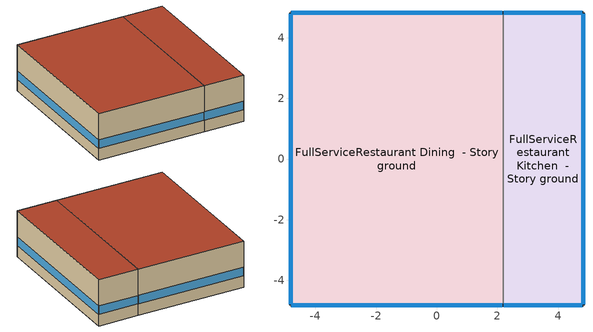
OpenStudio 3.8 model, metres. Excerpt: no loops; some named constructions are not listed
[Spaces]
FullServiceRestaurant Dining  - Story ground
 floor ground (Foundation F 1.26W/m*K Perim 23.66m Area 67.56m2): -4.82,-4.82 -4.82,4.82 2.19,4.82 2.19,-4.82 z0
 wall outside (FullServiceRestaurant Dining  - Story ground Wall 3 c tbd): -4.82,4.82 -4.82,-4.82 z0:3.05
 wall outside (FullServiceRestaurant Dining  - Story ground Wall 2 c tbd): 2.19,4.82 -4.82,4.82 z0:3.05
 wall outside (FullServiceRestaurant Dining  - Story ground Wall 1 c tbd): -4.82,-4.82 2.19,-4.82 z0:3.05
 wall to FullServiceRestaurant Kitchen  - Story ground: 2.19,-4.82 2.19,4.82 z0:3.05
 window (Window U-0.91 SHGC 0.68): -4.79,-4.82 2.16,-4.82 / 2.16,4.82 -4.79,4.82 / -4.82,4.79 -4.82,-4.79 z0.76:1.31
 roof outside (FullServiceRestaurant Dining  - Story ground RoofCeiling 1 c tbd): 2.19,-4.82 2.19,4.82 -4.82,4.82 -4.82,-4.82 z3.05
FullServiceRestaurant Kitchen  - Story ground
 floor ground (Foundation F 1.26W/m*K Perim 14.9m Area 25.34m2): 2.19,-4.82 2.19,4.82 4.82,4.82 4.82,-4.82 z0
 wall outside (FullServiceRestaurant Kitchen  - Story ground Wall 1 c tbd): 4.82,4.82 2.19,4.82 z0:3.05
 wall outside (FullServiceRestaurant Kitchen  - Story ground Wall 4 c tbd): 4.82,-4.82 4.82,4.82 z0:3.05
 wall outside (FullServiceRestaurant Kitchen  - Story ground Wall 3 c tbd): 2.19,-4.82 4.82,-4.82 z0:3.05
 window (Window U-0.91 SHGC 0.68): 4.79,4.82 2.22,4.82 / 2.22,-4.82 4.79,-4.82 z0.76:1.32; 4.82,-4.79 4.82,4.79 z0.76:1.31
 roof outside (FullServiceRestaurant Kitchen  - Story ground RoofCeiling 1 c tbd): 4.82,-4.82 4.82,4.82 2.19,4.82 2.19,-4.82 z3.05
[Schedule:Day]
Clothing Schedule Summer Clothes: 24, 0, 0.5
FoodService_Restaurant BLDG_EQUIP_EndUseData Sun Day: No, 0, 15, 0.0262761, 0, 30, 0.0131381, 0, 45, 0, 1, 0, 0.0161792, 1, 15, 0.0360826, 1, 30, 0.055986, 1, 45, 0.0758894, 2, 0, 0.0957928, 2, 15, 0.103392, 2, 30, 0.110991, 2, 45, 0.11859, 3, 0, 0.126188, 3, 15, 0.129315, 3, 30, 0.132442, 3, 45, 0.135568, 4, 0, 0.138695, 4, 15, 0.15348, 4, 30, 0.168265, 4, 45, 0.183051, 5, 0, 0.197836, 5, 15, 0.234869, 5, 30, 0.271903, 5, 45, 0.308936, 6, 0, 0.345969, 6, 15, 0.379625, 6, 30, 0.413281, 6, 45, 0.446938, 7, 0, 0.480594, 7, 15, 0.503736, 7, 30, 0.526879, 7, 45, 0.550021, 8, 0, 0.573164, 8, 15, 0.579698, 8, 30, 0.586232, 8, 45, 0.592766, 9, 0, 0.5993, 9, 15, 0.605833, 9, 30, 0.612367, 9, 45, 0.618901, 10, 0, 0.619891, 10, 15, 0.62088, 10, 30, 0.621869, 10, 45, 0.622858, 11, 0, 0.619454, 11, 15, 0.616051, 11, 30, 0.612647, 11, 45, 0.609243, 12, 0, 0.603029, 12, 15, 0.596814, 12, 30, 0.590599, 12, 45, 0.584385, 13, 0, 0.579402, 13, 15, 0.57442, 13, 30, 0.569438, 13, 45, 0.564456, 14, 0, 0.559553, 14, 15, 0.554649, 14, 30, 0.549745, 14, 45, 0.544842, 15, 0, 0.544778, 15, 15, 0.544714, 15, 30, 0.544651, 15, 45, 0.544587, 16, 0, 0.541578, 16, 15, 0.538569, 16, 30, 0.53556, 16, 45, 0.532551, 17, 0, 0.525887, 17, 15, 0.519223, 17, 30, 0.512559, 17, 45, 0.505895, 18, 0, 0.500692, 18, 15, 0.49549, 18, 30, 0.490287, 18, 45, 0.485084, 19, 0, 0.479881, 19, 15, 0.474678, 19, 30, 0.469475, 19, 45, 0.464272, 20, 0, 0.445769, 20, 15, 0.427266, 20, 30, 0.408763, 20, 45, 0.39026, 21, 0, 0.346638, 21, 15, 0.303016, 21, 30, 0.259395, 21, 45, 0.215773, 22, 0, 0.17829, 22, 15, 0.140807, 22, 30, 0.103324, 22, 45, 0.0658411, 23, 0, 0.0625189, 23, 15, 0.0591967, 23, 30, 0.0558745, 23, 45, 0.0525523, 24, 0, 0.0394142
FullServiceRestaurant Infil Half On Default|WntrDsn|SmrDsn|Sun|Sat Day: No, 5, 0, 1, 24, 0, 0.5
FullServiceRestaurant Gas Equip Default|Sun Day; FullServiceRestaurant Gas Equip Default 1: No, 2, 0, 0.02, 2, 15, 0.0275, 2, 30, 0.035, 2, 45, 0.0425, 3, 0, 0.05, 3, 15, 0.0625, 3, 30, 0.075, 3, 45, 0.0875, 4, 0, 0.1, 4, 15, 0.1125, 4, 30, 0.125, 4, 45, 0.1375, 5, 0, 0.15, 5, 15, 0.1625, 5, 30, 0.175, 5, 45, 0.1875, 6, 0, 0.2, 6, 15, 0.1875, 6, 30, 0.175, 6, 45, 0.1625, 7, 0, 0.15, 7, 15, 0.175, 7, 30, 0.2, 7, 45, 0.225, 8, 0, 0.25, 10, 45, 0.25, 11, 0, 0.2375, 11, 15, 0.225, 11, 30, 0.2125, 11, 45, 0.2, 12, 0, 0.1875, 12, 15, 0.175, 12, 30, 0.1625, 12, 45, 0.15, 13, 0, 0.1625, 13, 15, 0.175, 13, 30, 0.1875, 13, 45, 0.2, 14, 0, 0.225, 14, 15, 0.25, 14, 30, 0.275, 14, 45, 0.3, 16, 15, 0.3, 16, 30, 0.291667, 16, 45, 0.283333, 17, 0, 0.275, 17, 15, 0.266667, 17, 30, 0.258333, 17, 45, 0.25, 18, 0, 0.241667, 18, 15, 0.233333, 18, 30, 0.225, 18, 45, 0.216667, 19, 0, 0.208333, 19, 15, 0.2, 19, 45, 0.2, 20, 0, 0.1875, 20, 15, 0.175, 20, 30, 0.1625, 20, 45, 0.15, 21, 0, 0.1375, 21, 15, 0.125, 21, 30, 0.1125, 21, 45, 0.1, 22, 0, 0.0875, 22, 15, 0.075, 22, 30, 0.0625, 22, 45, 0.05, 23, 0, 0.0425, 23, 15, 0.035, 23, 30, 0.0275, 23, 45, 0.02, 24, 0, 0.02
